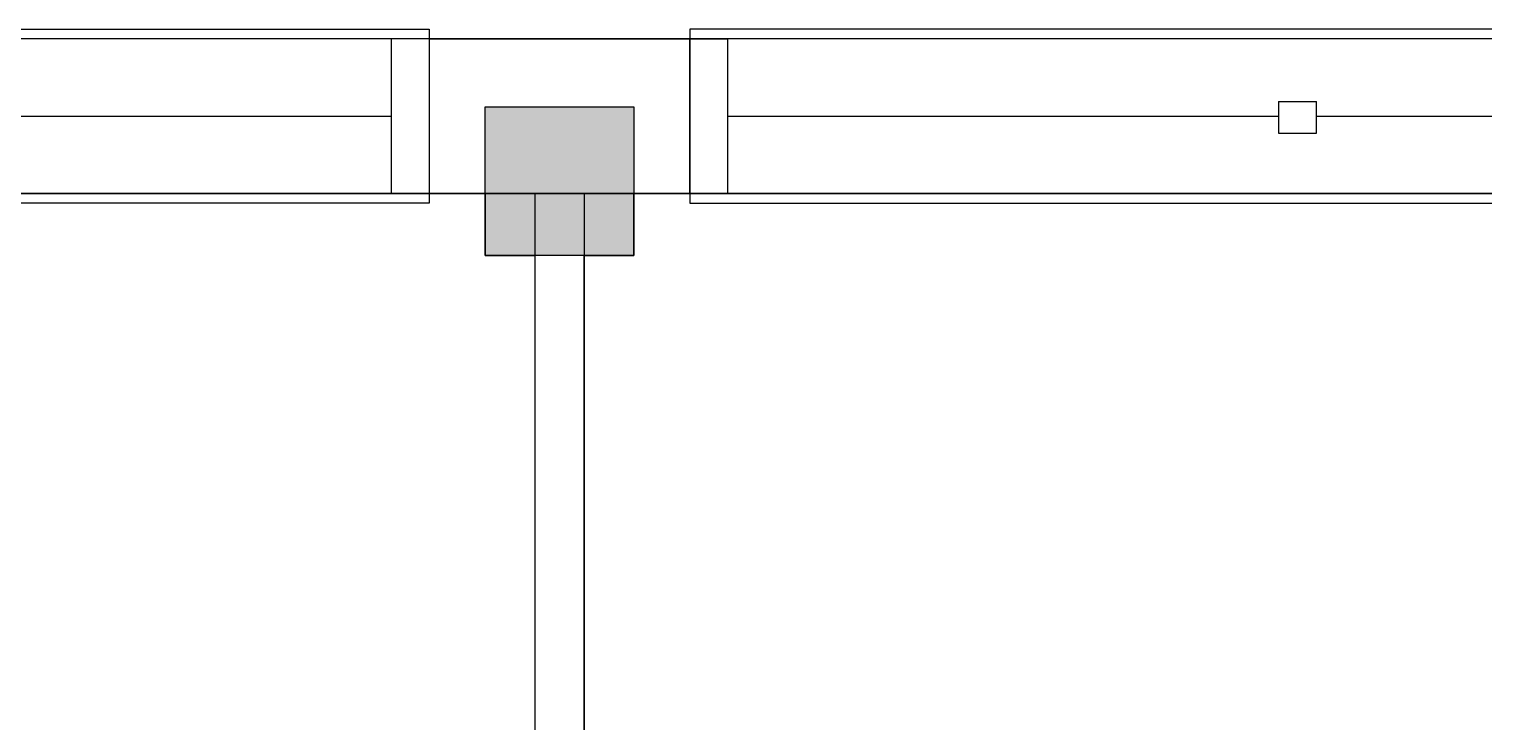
# Model space of a CAD drawing. Header units: inches. Extents: x -2145 to 3863, y -18090 to 4650.
# Drawn here: x -637.2 to -519.9, y -15342.1 to -15286.2 of the extents above; entities that cross this region are included whole.
import ezdxf

# ---------------------------------------------------------------- set-up
doc = ezdxf.new("R2010")
doc.units = ezdxf.units.IN
doc.header["$LTSCALE"] = 48
doc.header["$MEASUREMENT"] = 0
for name, color, linetype in [('A-COLS', 1, 'CONTINUOUS'), ('A-COLS-GRID', 41, 'CONTINUOUS'), ('A-WALLS', 1, 'CONTINUOUS'), ('A-WIN', 30, 'CONTINUOUS'), ('CAFM_BLDG_OTLN', 41, 'CONTINUOUS'), ('CAFM_Gross', 200, 'CONTINUOUS'), ('CAFM_MeasuredGross', 50, 'CONTINUOUS'), ('CAFM_SPACE', 5, 'CONTINUOUS')]:
    doc.layers.add(name, color=color, linetype=linetype)

msp = doc.modelspace()

# ---------------------------------------------------------------- linework, layer by layer
at = {"layer": 'A-COLS'}
for p, q in [((-600.4, -15292.47), (-588.4, -15292.47)), ((-600.4, -15304.47), (-600.4, -15292.47)), ((-600.4, -15292.47), (-588.4, -15292.47)), ((-600.4, -15304.47), (-600.4, -15292.47)), ((-588.4, -15292.47), (-588.4, -15304.47)), ((-588.4, -15292.47), (-588.4, -15304.47)), ((-588.4, -15304.47), (-600.4, -15304.47)), ((-588.4, -15304.47), (-600.4, -15304.47))]:
    msp.add_line(p, q, dxfattribs=at)
at = {"layer": 'A-COLS-GRID'}
msp.add_solid([(-600.4, -15292.47), (-588.4, -15292.47), (-600.4, -15304.47), (-588.4, -15304.47)], dxfattribs=at)
msp.add_solid([(-600.4, -15292.47), (-588.4, -15292.47), (-600.4, -15304.47), (-588.4, -15304.47)], dxfattribs=at)
at = {"layer": 'A-WALLS'}
for p, q in [((-604.9, -15286.97), (-604.9, -15299.47)), ((-604.9, -15286.97), (-583.9, -15286.97)), ((-604.9, -15286.97), (-604.9, -15299.47)), ((-583.9, -15299.47), (-583.9, -15286.97)), ((-583.9, -15299.47), (-583.9, -15286.97)), ((-604.9, -15299.47), (-583.9, -15299.47)), ((-604.9, -15299.47), (-583.9, -15299.47)), ((-596.4, -15299.47), (-596.4, -15432.47)), ((-592.4, -15299.47), (-592.4, -15493.47))]:
    msp.add_line(p, q, dxfattribs=at)
at = {"layer": 'A-WIN'}
for p, q in [((-702.9, -15286.18), (-604.9, -15286.18)), ((-702.9, -15286.18), (-604.9, -15286.18)), ((-604.9, -15286.18), (-604.9, -15300.25)), ((-604.9, -15286.18), (-604.9, -15300.25)), ((-583.9, -15286.18), (-583.9, -15300.25)), ((-485.9, -15286.18), (-583.9, -15286.18)), ((-583.9, -15286.18), (-583.9, -15300.25)), ((-485.9, -15286.18), (-583.9, -15286.18)), ((-604.9, -15286.97), (-607.96, -15286.97)), ((-607.96, -15299.47), (-607.96, -15286.97)), ((-604.9, -15286.97), (-607.96, -15286.97)), ((-607.96, -15299.47), (-607.96, -15286.97)), ((-583.9, -15286.97), (-580.84, -15286.97)), ((-583.9, -15286.97), (-580.84, -15286.97)), ((-580.84, -15299.47), (-580.84, -15286.97)), ((-580.84, -15299.47), (-580.84, -15286.97)), ((-536.43, -15292.04), (-533.37, -15292.04)), ((-536.43, -15292.04), (-536.43, -15294.58)), ((-536.43, -15292.04), (-533.37, -15292.04)), ((-536.43, -15292.04), (-536.43, -15294.58)), ((-533.37, -15294.58), (-533.37, -15292.04)), ((-533.37, -15294.58), (-533.37, -15292.04)), ((-652.37, -15293.22), (-607.96, -15293.22)), ((-652.37, -15293.22), (-607.96, -15293.22)), ((-580.84, -15293.22), (-536.43, -15293.22)), ((-580.84, -15293.22), (-536.43, -15293.22)), ((-533.37, -15293.22), (-488.96, -15293.22)), ((-533.37, -15293.22), (-488.96, -15293.22)), ((-536.43, -15294.58), (-533.37, -15294.58)), ((-536.43, -15294.58), (-533.37, -15294.58)), ((-604.9, -15299.47), (-607.96, -15299.47)), ((-604.9, -15299.47), (-607.96, -15299.47)), ((-583.9, -15299.47), (-580.84, -15299.47)), ((-583.9, -15299.47), (-580.84, -15299.47)), ((-604.9, -15300.25), (-702.9, -15300.25)), ((-604.9, -15300.25), (-702.9, -15300.25)), ((-583.9, -15300.25), (-485.9, -15300.25)), ((-583.9, -15300.25), (-485.9, -15300.25))]:
    msp.add_line(p, q, dxfattribs=at)
at = {"layer": 'CAFM_BLDG_OTLN'}
msp.add_lwpolyline([(596.6, -16786.97), (596.6, -16037.41), (689.15, -16037.1), (689.15, -15866.47), (596.6, -15866.47), (596.6, -15454.97), (41.1, -15454.97), (41.1, -15412.97), (-151.4, -15412.97), (-151.4, -15286.97), (-918.4, -15286.97), (-918.4, -15412.97), (-1110.9, -15412.97)], dxfattribs=at)
msp.add_lwpolyline([(596.6, -16786.97), (596.6, -16037.41), (689.15, -16037.1), (689.15, -15866.47), (596.6, -15866.47), (596.6, -15454.97), (41.1, -15454.97), (41.1, -15412.97), (-151.4, -15412.97), (-151.4, -15286.97), (-918.4, -15286.97), (-918.4, -15412.97), (-1110.9, -15412.97)], dxfattribs=at)
msp.add_lwpolyline([(596.6, -16786.97), (596.6, -16037.41), (689.15, -16037.1), (689.15, -15866.47), (596.6, -15866.47), (596.6, -15454.97), (41.1, -15454.97), (41.1, -15412.97), (-151.4, -15412.97), (-151.4, -15286.97), (-918.4, -15286.97), (-918.4, -15412.97), (-1110.9, -15412.97)], dxfattribs=at)
at = {"layer": 'CAFM_Gross'}
msp.add_lwpolyline([(596.6, -16786.97), (596.6, -16037.41), (689.15, -16037.1), (689.15, -15866.47), (596.6, -15866.47), (596.6, -15454.97), (41.1, -15454.97), (41.1, -15412.97), (-151.4, -15412.97), (-151.4, -15286.97), (-918.4, -15286.97), (-918.4, -15412.97), (-1110.9, -15412.97)], dxfattribs=at)
at = {"layer": 'CAFM_MeasuredGross'}
msp.add_lwpolyline([(584.1, -16774.47), (584.1, -16029.41), (668.15, -16029.41), (668.15, -16016.1), (676.86, -16016.1), (676.86, -15885.29), (668.15, -15885.29), (668.15, -15874.47), (584.1, -15874.47), (584.1, -15467.47), (25.1, -15467.47), (25.1, -15425.47), (-163.9, -15425.47), (-163.9, -15299.47), (-905.9, -15299.47), (-905.9, -15425.47), (-1094.9, -15425.47)], dxfattribs=at)
at = {"layer": 'CAFM_SPACE'}
for points in [[(-711.4, -15299.47), (-600.4, -15299.47), (-600.4, -15304.47), (-596.4, -15304.47), (-596.4, -15432.47), (-711.4, -15432.47), (-711.4, -15299.47)], [(-592.4, -15304.47), (-588.4, -15304.47), (-588.4, -15299.47), (-366.4, -15299.47), (-366.4, -15395.47), (-478.4, -15395.47), (-478.4, -15501.47), (-588.4, -15501.47), (-588.4, -15493.47), (-592.4, -15493.47), (-592.4, -15304.47)]]:
    msp.add_lwpolyline(points, close=True, dxfattribs=at)

doc.saveas('drawing.dxf')
